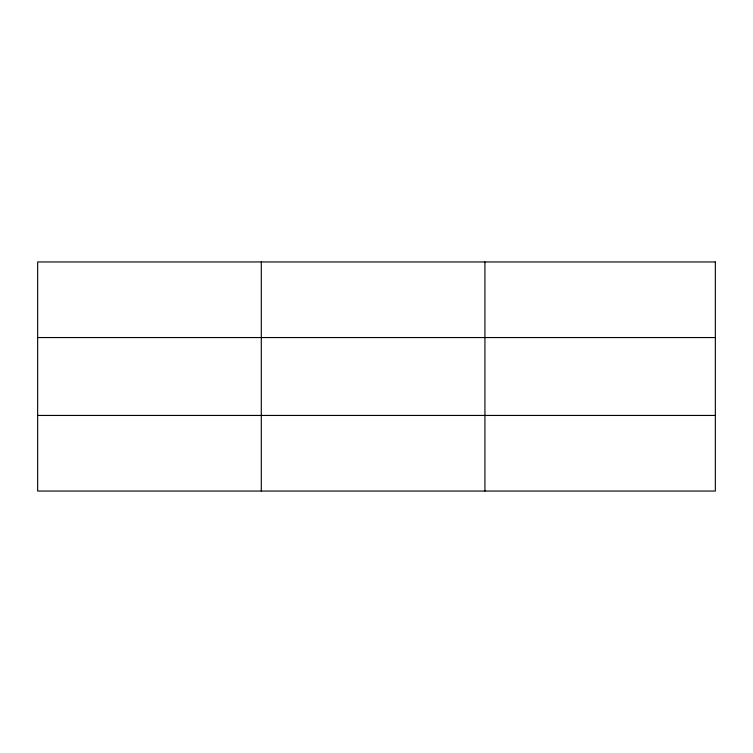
<?xml version="1.0" encoding="UTF-8"?>
<svg xmlns="http://www.w3.org/2000/svg" width="753" height="753" viewBox="0 0 753 753"><rect width="100%" height="100%" fill="white"/><g stroke="black" fill="none" stroke-linecap="round" stroke-linejoin="round"><path stroke-width="1.13" d="M261.291 491.05L261.291 261.95M484.932 491.05L484.932 261.95M37.65 337.551L715.35 337.551M37.65 415.449L715.35 415.449M715.35 261.95L715.35 491.05L37.65 491.05L37.65 261.95L715.35 261.95"/></g></svg>
